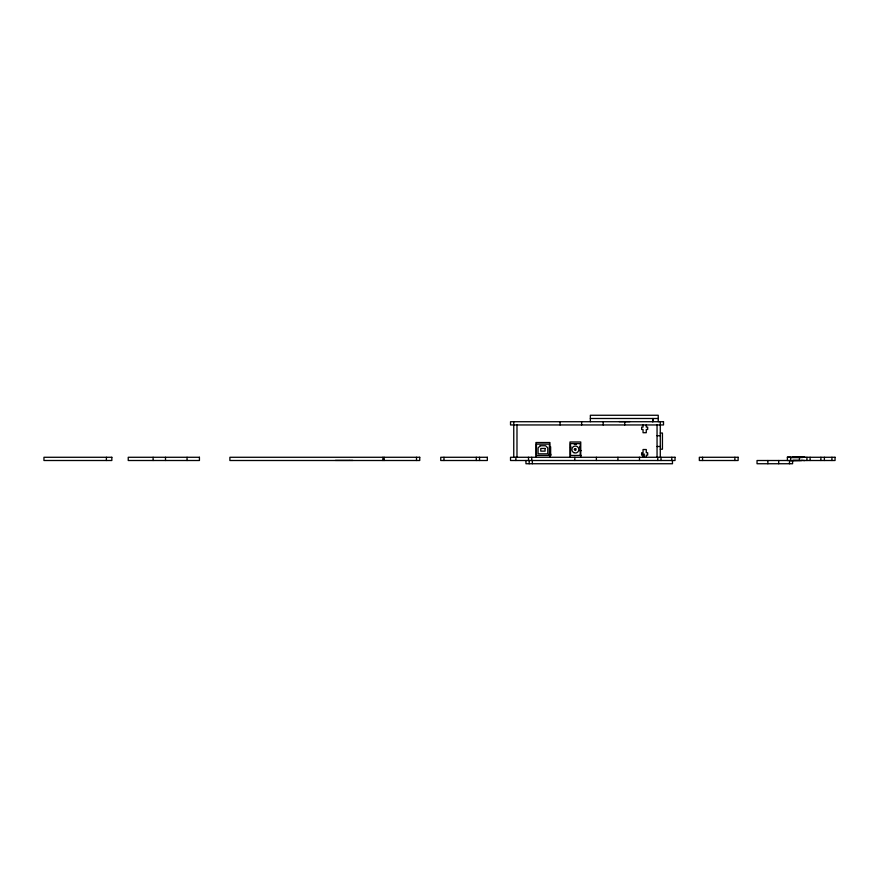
<?xml version="1.0" encoding="UTF-8"?>
<svg xmlns="http://www.w3.org/2000/svg" width="879" height="879" viewBox="0 0 879 879"><rect width="100%" height="100%" fill="white"/><g stroke="black" fill="none" stroke-linecap="round" stroke-linejoin="round"><path stroke-width="1.32" d="M590.358 418.492L658.239 418.492M619.179 421.612L629.957 421.612M660.283 433.039L662.436 433.039L662.436 449.202L660.283 449.202M657.052 435.731L660.283 435.731M657.052 446.499L660.283 446.499M549.88 446.829L550.639 446.829L550.639 454.366M579.668 450.597L581.294 450.597M641.538 454.047L644.23 454.047L644.23 457.278M548.859 454.366L551.012 454.366M551.012 455.443L536.465 455.443L536.465 444.137L549.397 444.137L549.397 455.443M581.382 455.443L570.515 455.443L570.515 443.598L580.217 443.598L580.217 455.443M787.397 457.333L790.628 457.333L790.628 460.849L801.615 460.563M790.628 457.618L800.395 457.618M335.371 460.398L349.326 460.398M349.6 460.398L352.831 460.398M801.615 460.288L804.845 460.563M831.93 457.278L831.93 460.508M824.381 457.278L824.381 460.508M820.887 457.278L820.887 460.508M810.108 457.278L810.108 460.508M806.933 457.278L806.933 460.508M801.615 457.618L804.845 457.047L787.397 457.047L787.397 460.563M789.474 460.508L789.474 463.738M778.695 460.508L778.695 463.738M767.872 460.508L767.872 463.738M734.888 457.278L734.888 460.508M702.563 457.278L702.563 460.508M672.424 460.508L672.49 463.738L525.961 463.738L525.961 460.508M671.798 457.278L671.798 460.508M661.019 457.278L661.019 460.508M660.283 421.722L660.283 457.278M658.239 421.722L658.239 415.262L590.358 415.262L590.358 421.722M657.789 457.278L657.789 460.508M657.052 424.953L657.052 457.278M646.274 424.953L646.274 427.106L647.68 427.106L647.68 429.479L646.274 429.479L646.274 432.71L643.043 432.71L643.043 429.479L641.648 429.479L641.648 427.106L643.043 427.106L643.043 424.953M646.274 457.278L646.274 455.124L647.68 455.124L647.68 452.751L646.274 452.751L646.274 449.521L643.043 449.521L643.043 452.751L641.648 452.751L641.648 455.124L643.043 455.124L643.043 457.278M639.472 457.278L639.472 460.508M624.727 421.722L624.727 424.953M617.926 457.278L617.926 460.508M603.181 421.722L603.181 424.953M596.38 457.278L596.38 460.508M581.634 421.722L581.634 424.953M580.755 457.278L580.755 441.983L569.977 441.983L569.977 457.278M574.822 457.278L574.822 460.508M560.077 421.722L560.077 424.953M549.935 457.278L549.935 442.522L535.926 442.522L535.926 457.278M532.355 460.508L532.355 463.738M531.729 457.278L531.729 460.508M529.191 460.508L529.191 463.738M528.499 457.278L528.499 460.508M516.984 424.953L516.984 457.278M515.885 457.278L515.885 460.508M513.754 421.722L513.754 457.278M479.538 457.278L479.538 460.508M476.297 457.278L476.297 460.508M443.972 457.278L443.972 460.508M416.503 457.278L416.503 460.508M384.178 457.278L384.178 460.508M382.892 457.278L382.892 460.508M187.051 457.278L187.051 460.508M165.505 457.278L165.505 460.508M153.111 457.278L153.111 460.508M106.447 457.278L106.337 460.508M570.515 447.905A4.999 4.999 0 0 1 570.9 446.873M574.273 444.258A4.999 4.999 0 0 1 576.459 444.258M579.821 446.873A4.999 4.999 0 0 1 580.217 447.905M574.328 449.246C575.646 453.355 577.525 446.334 574.328 449.246M540.233 445.752L538.08 447.905L538.08 453.828L547.782 453.828L547.782 447.905L545.628 445.752L540.233 445.752M793.001 457.168L799.352 457.19L793.001 457.168M793.001 460.398L799.352 460.42L793.001 460.398M663.513 421.722L510.523 421.722L510.523 424.953L663.513 424.953L663.513 421.722M545.09 448.444L540.772 448.444L540.772 451.136L545.09 451.136L545.09 448.444M111.831 457.278L43.95 457.278L43.95 460.508L111.831 460.508L111.831 457.278M199.434 457.278L128.235 457.278L128.235 460.508L199.434 460.508L199.434 457.278M419.733 457.278L229.891 457.278L229.891 460.508L419.733 460.508L419.733 457.278M487.329 457.278L440.742 457.278L440.742 460.508L487.329 460.508L487.329 457.278M675.028 457.278L510.523 457.278L510.523 460.508L675.028 460.508L675.028 457.278M738.118 457.278L699.332 457.278L699.332 460.508L738.118 460.508L738.118 457.278M835.05 457.278L799.494 457.278L799.494 460.508L835.05 460.508L835.05 457.278M792.594 460.508L757.039 460.508L757.039 463.738L792.594 463.738L792.594 460.508M652.855 421.722L652.855 418.492L652.745 421.722M573.613 452.553A3.505 3.505 0 0 0 578.865 449.521A3.505 3.505 0 0 0 573.613 446.488A3.505 3.505 0 0 0 573.613 452.553"/></g></svg>
